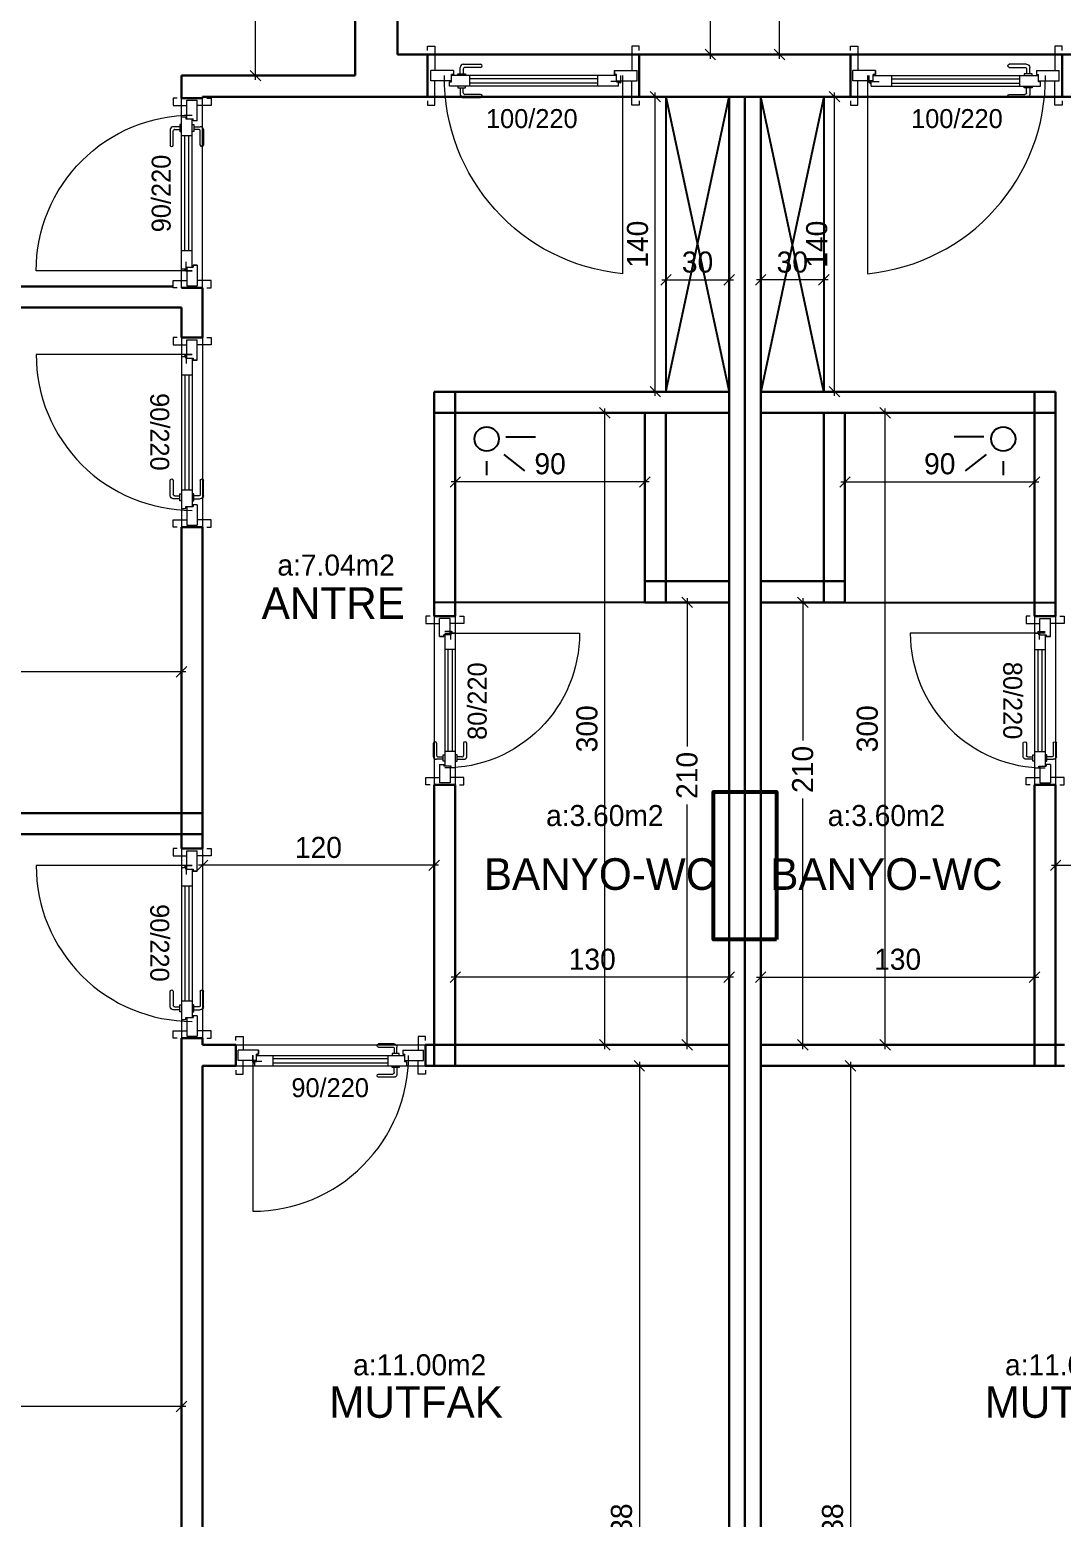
# Model space of a CAD drawing. Header units: centimetres. Extents: x 562865 to 1310255, y -148070 to 32737.
# Drawn here: x 592084 to 592574, y -17895 to -17188 of the extents above; entities that cross this region are included whole.
import ezdxf
from ezdxf.enums import TextEntityAlignment as Align

# ---------------------------------------------------------------- set-up
doc = ezdxf.new("R2010")
doc.units = ezdxf.units.CM
doc.header["$LTSCALE"] = 2.5
doc.layers.get('0').update_dxf_attribs({"color": 86})
for name, color, linetype in [('alan', 7, 'Continuous'), ('kapi-yazi', 7, 'Continuous'), ('mahal', 7, 'Continuous')]:
    doc.layers.add(name, color=color, linetype=linetype)
for name, color, linetype, lineweight in [('DUVAR', 4, 'Continuous', 30), ('duvar-kesim', 7, 'Continuous', 0), ('GÖRÜNÜŞLER', 96, 'Continuous', 25), ('iç ölçü', 106, 'Continuous', 18), ('kapi', 9, 'Continuous', 0), ('kolon', 1, 'Continuous', 53)]:
    doc.layers.add(name, color=color, linetype=linetype, lineweight=lineweight)
doc.styles.add('PINAR', font='comic.ttf')
doc.dimstyles.new('TEMİZ ÖLÇÜ', dxfattribs={"dimtxt": 10, "dimasz": 5, "dimexe": 1.8, "dimexo": 0.625, "dimgap": 3, "dimtad": 1, "dimdec": 0, "dimrnd": 0.5, "dimzin": 1, "dimdsep": 46, "dimtxsty": 'PINAR', "dimblk": 'OBLIQUE', "dimcen": 0.9, "dimdle": 2, "dimclrd": 256, "dimclre": 256, "dimclrt": 7, "dimadec": 0, "dimazin": 0, "dimtfac": 1, "dimtdec": 0, "dimtofl": 0, "dimtmove": 2, "dimatfit": 2, "dimfxl": 10, "dimfxlon": 1, "dimlwd": -1, "dimlwe": -1, "dimarcsym": 0})

# ---------------------------------------------------------------- blocks, each defined once
blk = doc.blocks.new('_Oblique')
at = {"color": 0, "linetype": 'ByBlock', "lineweight": -2}
blk.add_line((-0.5, -0.5), (0.5, 0.5), dxfattribs=at)
blk = doc.blocks.new('*D756')
at = {"layer": 'Defpoints', "color": 0}
for p in [(592459.45, -17219.97), (592466.15, -17219.97), (592459.45, -17359.97)]:
    blk.add_point(p, dxfattribs=at)
at = {"layer": 'iç ölçü'}
for p, q in [((592460.07, -17219.97), (592467.95, -17219.97)), ((592466.15, -17361.97), (592466.15, -17217.97)), ((592460.07, -17359.97), (592467.95, -17359.97))]:
    blk.add_line(p, q, dxfattribs=at)
at = {"layer": 'iç ölçü', "linetype": 'ByBlock', "xscale": 5, "yscale": 5, "zscale": 5}
for p, rotation in [((592466.15, -17219.97), 90), ((592466.15, -17359.97), 270)]:
    blk.add_blockref('_Oblique', p, dxfattribs=dict(at, rotation=rotation))
at = {"layer": 'iç ölçü', "color": 7, "insert": (592457.74, -17289.97), "char_height": 10, "attachment_point": 5, "rotation": 90, "style": 'PINAR'}
blk.add_mtext('140', dxfattribs=at)
blk = doc.blocks.new('*D757')
at = {"layer": 'Defpoints', "color": 0}
for p in [(592681.11, -17583.05), (592681.11, -17584.75), (592571.11, -17613.05)]:
    blk.add_point(p, dxfattribs=at)
at = {"layer": 'iç ölçü'}
for p, q in [((592571.11, -17594.75), (592571.11, -17582.95)), ((592681.11, -17583.67), (592681.11, -17586.55)), ((592569.11, -17584.75), (592683.11, -17584.75))]:
    blk.add_line(p, q, dxfattribs=at)
at = {"layer": 'iç ölçü', "linetype": 'ByBlock', "xscale": 5, "yscale": 5, "zscale": 5, "rotation": 180}
blk.add_blockref('_Oblique', (592571.11, -17584.75), dxfattribs=at)
at = {"layer": 'iç ölçü', "linetype": 'ByBlock', "xscale": 5, "yscale": 5, "zscale": 5}
blk.add_blockref('_Oblique', (592681.11, -17584.75), dxfattribs=at)
at = {"layer": 'iç ölçü', "color": 7, "insert": (592626.11, -17576.34), "char_height": 10, "attachment_point": 5, "style": 'PINAR'}
blk.add_mtext('120', dxfattribs=at)
blk = doc.blocks.new('fm-door1')
at = {"linetype": 'Continuous'}
for p, q in [((0, 25), (0, -25)), ((100, 25), (0, 25)), ((79.7, 31.8), (79.7, -0.3)), ((84, 27.6), (127.8, 27.6)), ((90, 50), (910, 50)), ((90, 50), (90, 30)), ((100, 30), (90, 30)), ((100, 30), (100, -5)), ((100, 30), (100, -5)), ((100, 0), (900, 0)), ((190, 50), (190, 0)), ((810, 50), (810, 0)), ((910, 30), (900, 30)), ((900, 30), (900, -5)), ((900, 25), (1000, 25)), ((910, 50), (910, 30)), ((1000, 25), (1000, -25)), ((110, -25), (0, -25)), ((100, -5), (110, -5)), ((110, -5), (100, -5)), ((110, -5), (110, -25)), ((110, -25), (110, -5)), ((890, -25), (890, -5)), ((890, -5), (900, -5)), ((890, -25), (1000, -25))]:
    blk.add_line(p, q, dxfattribs=at)
at = {"color": 8, "linetype": 'Continuous'}
for p, q in [((190, 35), (810, 35)), ((190, 15), (810, 15))]:
    blk.add_line(p, q, dxfattribs=at)
at = {"linetype": 'Continuous'}
for points in [[(857.6, 58.1), (857.6, 88.9, 0.414214), (842.4, 104.1), (758.6, 104.1, 1), (758.6, 88.9), (834.8, 88.9, -0.414214), (842.4, 81.3), (842.4, 58.1)], [(857.6, -8.1), (857.6, -38.9, -0.414214), (842.4, -54.1), (758.6, -54.1, -1), (758.6, -38.9), (834.8, -38.9, 0.414214), (842.4, -31.3), (842.4, -8.1)]]:
    blk.add_lwpolyline(points, format="xyb", dxfattribs=at)
for points in [[(869, 50), (869, 58.1), (831, 58.1), (831, 50)], [(869, 0), (869, -8.1), (831, -8.1), (831, 0)]]:
    blk.add_lwpolyline(points, dxfattribs=at)
blk.add_circle((84, 31.8), 4.26, dxfattribs=at)
blk = doc.blocks.new('*D741')
at = {"layer": 'Defpoints', "color": 0}
for p in [(592480.17, -17679.97), (592473.71, -18117.68), (592480.17, -18117.68)]:
    blk.add_point(p, dxfattribs=at)
at = {"layer": 'iç ölçü'}
for p, q in [((592479.55, -17679.97), (592471.91, -17679.97)), ((592473.71, -17677.97), (592473.71, -18119.68)), ((592479.55, -18117.68), (592471.91, -18117.68))]:
    blk.add_line(p, q, dxfattribs=at)
at = {"layer": 'iç ölçü', "linetype": 'ByBlock', "xscale": 5, "yscale": 5, "zscale": 5}
for p, rotation in [((592473.71, -17679.97), 90), ((592473.71, -18117.68), 270)]:
    blk.add_blockref('_Oblique', p, dxfattribs=dict(at, rotation=rotation))
at = {"layer": 'iç ölçü', "color": 7, "insert": (592465.25, -17898.82), "char_height": 10, "attachment_point": 5, "rotation": 90, "style": 'PINAR'}
blk.add_mtext('438', dxfattribs=at)
blk = doc.blocks.new('*D743')
at = {"layer": 'Defpoints', "color": 0}
for p in [(592490.16, -17369.97), (592544.96, -17369.97), (592544.96, -17669.97)]:
    blk.add_point(p, dxfattribs=at)
at = {"layer": 'iç ölçü'}
for p, q in [((592500.16, -17369.97), (592488.36, -17369.97)), ((592490.16, -17671.97), (592490.16, -17367.97)), ((592500.16, -17669.97), (592488.36, -17669.97))]:
    blk.add_line(p, q, dxfattribs=at)
at = {"layer": 'iç ölçü', "linetype": 'ByBlock', "xscale": 5, "yscale": 5, "zscale": 5}
for p, rotation in [((592490.16, -17369.97), 90), ((592490.16, -17669.97), 270)]:
    blk.add_blockref('_Oblique', p, dxfattribs=dict(at, rotation=rotation))
at = {"layer": 'iç ölçü', "color": 7, "insert": (592481.74, -17519.97), "char_height": 10, "attachment_point": 5, "rotation": 90, "style": 'PINAR'}
blk.add_mtext('300', dxfattribs=at)
blk = doc.blocks.new('*D744')
at = {"layer": 'Defpoints', "color": 0}
for p in [(592431.11, -17638.82), (592561.11, -17637.85), (592561.11, -17638.82)]:
    blk.add_point(p, dxfattribs=at)
at = {"layer": 'iç ölçü'}
for p, q in [((592429.11, -17637.85), (592563.11, -17637.85)), ((592431.11, -17638.2), (592431.11, -17636.05)), ((592561.11, -17638.2), (592561.11, -17636.05))]:
    blk.add_line(p, q, dxfattribs=at)
at = {"layer": 'iç ölçü', "linetype": 'ByBlock', "xscale": 5, "yscale": 5, "zscale": 5, "rotation": 180}
blk.add_blockref('_Oblique', (592431.11, -17637.85), dxfattribs=at)
at = {"layer": 'iç ölçü', "linetype": 'ByBlock', "xscale": 5, "yscale": 5, "zscale": 5}
blk.add_blockref('_Oblique', (592561.11, -17637.85), dxfattribs=at)
at = {"layer": 'iç ölçü', "color": 7, "insert": (592496.11, -17629.43), "char_height": 10, "attachment_point": 5, "style": 'PINAR'}
blk.add_mtext('130', dxfattribs=at)
blk = doc.blocks.new('*D745')
at = {"layer": 'Defpoints', "color": 0}
for p in [(592471.11, -17401.17), (592561.11, -17402.83), (592561.11, -17411.17)]:
    blk.add_point(p, dxfattribs=at)
at = {"layer": 'iç ölçü'}
for p, q in [((592469.11, -17402.83), (592563.11, -17402.83)), ((592471.11, -17401.8), (592471.11, -17404.63)), ((592561.11, -17410.55), (592561.11, -17401.03))]:
    blk.add_line(p, q, dxfattribs=at)
at = {"layer": 'iç ölçü', "linetype": 'ByBlock', "xscale": 5, "yscale": 5, "zscale": 5, "rotation": 180}
blk.add_blockref('_Oblique', (592471.11, -17402.83), dxfattribs=at)
at = {"layer": 'iç ölçü', "linetype": 'ByBlock', "xscale": 5, "yscale": 5, "zscale": 5}
blk.add_blockref('_Oblique', (592561.11, -17402.83), dxfattribs=at)
at = {"layer": 'iç ölçü', "color": 7, "insert": (592516.11, -17394.25), "char_height": 10, "attachment_point": 5, "style": 'PINAR'}
blk.add_mtext('90', dxfattribs=at)
blk = doc.blocks.new('*D746')
at = {"layer": 'Defpoints', "color": 0}
for p in [(592463.61, -17459.97), (592451.06, -17669.97), (592463.61, -17669.97)]:
    blk.add_point(p, dxfattribs=at)
at = {"layer": 'iç ölçü'}
for p, q in [((592461.06, -17459.97), (592449.26, -17459.97)), ((592451.06, -17457.97), (592451.06, -17525.48)), ((592451.06, -17671.97), (592451.06, -17553.04)), ((592461.06, -17669.97), (592449.26, -17669.97))]:
    blk.add_line(p, q, dxfattribs=at)
at = {"layer": 'iç ölçü', "linetype": 'ByBlock', "xscale": 5, "yscale": 5, "zscale": 5}
for p, rotation in [((592451.06, -17459.97), 90), ((592451.06, -17669.97), 270)]:
    blk.add_blockref('_Oblique', p, dxfattribs=dict(at, rotation=rotation))
at = {"layer": 'iç ölçü', "color": 7, "insert": (592451.06, -17539.26), "char_height": 10, "attachment_point": 5, "rotation": 90, "style": 'PINAR'}
blk.add_mtext('210', dxfattribs=at)
blk = doc.blocks.new('*D747')
at = {"layer": 'Defpoints', "color": 0}
for p in [(592431.11, -17266.03), (592461.11, -17260.21), (592431.11, -17306.91)]:
    blk.add_point(p, dxfattribs=at)
at = {"layer": 'iç ölçü'}
for p, q in [((592431.11, -17296.91), (592431.11, -17308.71)), ((592461.11, -17296.91), (592461.11, -17308.71)), ((592463.11, -17306.91), (592429.11, -17306.91))]:
    blk.add_line(p, q, dxfattribs=at)
at = {"layer": 'iç ölçü', "linetype": 'ByBlock', "xscale": 5, "yscale": 5, "zscale": 5, "rotation": 180}
blk.add_blockref('_Oblique', (592431.11, -17306.91), dxfattribs=at)
at = {"layer": 'iç ölçü', "linetype": 'ByBlock', "xscale": 5, "yscale": 5, "zscale": 5}
blk.add_blockref('_Oblique', (592461.11, -17306.91), dxfattribs=at)
at = {"layer": 'iç ölçü', "color": 7, "insert": (592446.11, -17298.5), "char_height": 10, "attachment_point": 5, "style": 'PINAR'}
blk.add_mtext('30', dxfattribs=at)
blk = doc.blocks.new('*D708')
at = {"layer": 'Defpoints', "color": 0}
for p in [(592440.02, -17079.97), (592447.78, -17079.97), (592447.78, -17199.97)]:
    blk.add_point(p, dxfattribs=at)
at = {"layer": 'iç ölçü'}
for p, q in [((592447.16, -17079.97), (592438.22, -17079.97)), ((592440.02, -17201.97), (592440.02, -17077.97)), ((592447.16, -17199.97), (592438.22, -17199.97))]:
    blk.add_line(p, q, dxfattribs=at)
at = {"layer": 'iç ölçü', "linetype": 'ByBlock', "xscale": 5, "yscale": 5, "zscale": 5}
for p, rotation in [((592440.02, -17079.97), 90), ((592440.02, -17199.97), 270)]:
    blk.add_blockref('_Oblique', p, dxfattribs=dict(at, rotation=rotation))
at = {"layer": 'iç ölçü', "color": 7, "insert": (592431.61, -17139.97), "char_height": 10, "attachment_point": 5, "rotation": 90, "style": 'PINAR'}
blk.add_mtext('120', dxfattribs=at)
blk = doc.blocks.new('*D712')
at = {"layer": 'Defpoints', "color": 0}
for p in [(592381.06, -17219.97), (592387.77, -17219.97), (592387.77, -17359.97)]:
    blk.add_point(p, dxfattribs=at)
at = {"layer": 'iç ölçü'}
for p, q in [((592387.14, -17219.97), (592379.26, -17219.97)), ((592381.06, -17361.97), (592381.06, -17217.97)), ((592387.14, -17359.97), (592379.26, -17359.97))]:
    blk.add_line(p, q, dxfattribs=at)
at = {"layer": 'iç ölçü', "linetype": 'ByBlock', "xscale": 5, "yscale": 5, "zscale": 5}
for p, rotation in [((592381.06, -17219.97), 90), ((592381.06, -17359.97), 270)]:
    blk.add_blockref('_Oblique', p, dxfattribs=dict(at, rotation=rotation))
at = {"layer": 'iç ölçü', "color": 7, "insert": (592372.65, -17289.97), "char_height": 10, "attachment_point": 5, "rotation": 90, "style": 'PINAR'}
blk.add_mtext('140', dxfattribs=at)
blk = doc.blocks.new('*D713')
at = {"layer": 'Defpoints', "color": 0}
for p in [(592166.11, -17583.05), (592166.11, -17584.75), (592276.11, -17613.05)]:
    blk.add_point(p, dxfattribs=at)
at = {"layer": 'iç ölçü'}
for p, q in [((592166.11, -17583.67), (592166.11, -17586.55)), ((592276.11, -17594.75), (592276.11, -17582.95)), ((592278.11, -17584.75), (592164.11, -17584.75))]:
    blk.add_line(p, q, dxfattribs=at)
at = {"layer": 'iç ölçü', "linetype": 'ByBlock', "xscale": 5, "yscale": 5, "zscale": 5, "rotation": 180}
blk.add_blockref('_Oblique', (592166.11, -17584.75), dxfattribs=at)
at = {"layer": 'iç ölçü', "linetype": 'ByBlock', "xscale": 5, "yscale": 5, "zscale": 5}
blk.add_blockref('_Oblique', (592276.11, -17584.75), dxfattribs=at)
at = {"layer": 'iç ölçü', "color": 7, "insert": (592221.11, -17576.34), "char_height": 10, "attachment_point": 5, "style": 'PINAR'}
blk.add_mtext('120', dxfattribs=at)
blk = doc.blocks.new('*D715')
at = {"layer": 'Defpoints', "color": 0}
for p in [(591706.28, -17492.96), (591706.28, -17515.71), (592156.11, -17515.71)]:
    blk.add_point(p, dxfattribs=at)
at = {"layer": 'iç ölçü'}
for p, q in [((591706.28, -17502.96), (591706.28, -17491.16)), ((592156.11, -17502.96), (592156.11, -17491.16)), ((592158.11, -17492.96), (591704.28, -17492.96))]:
    blk.add_line(p, q, dxfattribs=at)
at = {"layer": 'iç ölçü', "linetype": 'ByBlock', "xscale": 5, "yscale": 5, "zscale": 5, "rotation": 180}
blk.add_blockref('_Oblique', (591706.28, -17492.96), dxfattribs=at)
at = {"layer": 'iç ölçü', "linetype": 'ByBlock', "xscale": 5, "yscale": 5, "zscale": 5}
blk.add_blockref('_Oblique', (592156.11, -17492.96), dxfattribs=at)
at = {"layer": 'iç ölçü', "color": 7, "insert": (591931.2, -17484.47), "char_height": 10, "attachment_point": 5, "style": 'PINAR'}
blk.add_mtext('450', dxfattribs=at)
blk = doc.blocks.new('*D717')
at = {"layer": 'Defpoints', "color": 0}
for p in [(591706.28, -17841.63), (591706.28, -17869.58), (592156.11, -17869.58)]:
    blk.add_point(p, dxfattribs=at)
at = {"layer": 'iç ölçü'}
for p, q in [((592158.11, -17841.63), (591704.28, -17841.63)), ((591706.28, -17851.63), (591706.28, -17839.83)), ((592156.11, -17851.63), (592156.11, -17839.83))]:
    blk.add_line(p, q, dxfattribs=at)
at = {"layer": 'iç ölçü', "linetype": 'ByBlock', "xscale": 5, "yscale": 5, "zscale": 5, "rotation": 180}
blk.add_blockref('_Oblique', (591706.28, -17841.63), dxfattribs=at)
at = {"layer": 'iç ölçü', "linetype": 'ByBlock', "xscale": 5, "yscale": 5, "zscale": 5}
blk.add_blockref('_Oblique', (592156.11, -17841.63), dxfattribs=at)
at = {"layer": 'iç ölçü', "color": 7, "insert": (591931.2, -17833.14), "char_height": 10, "attachment_point": 5, "style": 'PINAR'}
blk.add_mtext('450', dxfattribs=at)
blk = doc.blocks.new('*D720')
at = {"layer": 'Defpoints', "color": 0}
for p in [(592367.04, -17679.97), (592367.04, -18117.68), (592373.5, -18117.68)]:
    blk.add_point(p, dxfattribs=at)
at = {"layer": 'iç ölçü'}
for p, q in [((592367.67, -17679.97), (592375.3, -17679.97)), ((592373.5, -17677.97), (592373.5, -18119.68)), ((592367.67, -18117.68), (592375.3, -18117.68))]:
    blk.add_line(p, q, dxfattribs=at)
at = {"layer": 'iç ölçü', "linetype": 'ByBlock', "xscale": 5, "yscale": 5, "zscale": 5}
for p, rotation in [((592373.5, -17679.97), 90), ((592373.5, -18117.68), 270)]:
    blk.add_blockref('_Oblique', p, dxfattribs=dict(at, rotation=rotation))
at = {"layer": 'iç ölçü', "color": 7, "insert": (592365.04, -17898.82), "char_height": 10, "attachment_point": 5, "rotation": 90, "style": 'PINAR'}
blk.add_mtext('438', dxfattribs=at)
blk = doc.blocks.new('*D722')
at = {"layer": 'Defpoints', "color": 0}
for p in [(592302.25, -17369.97), (592357.05, -17369.97), (592302.25, -17669.97)]:
    blk.add_point(p, dxfattribs=at)
at = {"layer": 'iç ölçü'}
for p, q in [((592347.05, -17369.97), (592358.85, -17369.97)), ((592357.05, -17671.97), (592357.05, -17367.97)), ((592347.05, -17669.97), (592358.85, -17669.97))]:
    blk.add_line(p, q, dxfattribs=at)
at = {"layer": 'iç ölçü', "linetype": 'ByBlock', "xscale": 5, "yscale": 5, "zscale": 5}
for p, rotation in [((592357.05, -17369.97), 90), ((592357.05, -17669.97), 270)]:
    blk.add_blockref('_Oblique', p, dxfattribs=dict(at, rotation=rotation))
at = {"layer": 'iç ölçü', "color": 7, "insert": (592348.64, -17519.97), "char_height": 10, "attachment_point": 5, "rotation": 90, "style": 'PINAR'}
blk.add_mtext('300', dxfattribs=at)
blk = doc.blocks.new('*D723')
at = {"layer": 'Defpoints', "color": 0}
for p in [(592286.11, -17637.85), (592286.11, -17638.82), (592416.11, -17638.82)]:
    blk.add_point(p, dxfattribs=at)
at = {"layer": 'iç ölçü'}
for p, q in [((592418.11, -17637.85), (592284.11, -17637.85)), ((592286.11, -17638.2), (592286.11, -17636.05)), ((592416.11, -17638.2), (592416.11, -17636.05))]:
    blk.add_line(p, q, dxfattribs=at)
at = {"layer": 'iç ölçü', "linetype": 'ByBlock', "xscale": 5, "yscale": 5, "zscale": 5, "rotation": 180}
blk.add_blockref('_Oblique', (592286.11, -17637.85), dxfattribs=at)
at = {"layer": 'iç ölçü', "linetype": 'ByBlock', "xscale": 5, "yscale": 5, "zscale": 5}
blk.add_blockref('_Oblique', (592416.11, -17637.85), dxfattribs=at)
at = {"layer": 'iç ölçü', "color": 7, "insert": (592351.11, -17629.43), "char_height": 10, "attachment_point": 5, "style": 'PINAR'}
blk.add_mtext('130', dxfattribs=at)
blk = doc.blocks.new('*D724')
at = {"layer": 'Defpoints', "color": 0}
for p in [(592286.11, -17402.83), (592376.11, -17401.17), (592286.11, -17411.17)]:
    blk.add_point(p, dxfattribs=at)
at = {"layer": 'iç ölçü'}
for p, q in [((592378.11, -17402.83), (592284.11, -17402.83)), ((592286.11, -17410.55), (592286.11, -17401.03)), ((592376.11, -17401.8), (592376.11, -17404.63))]:
    blk.add_line(p, q, dxfattribs=at)
at = {"layer": 'iç ölçü', "linetype": 'ByBlock', "xscale": 5, "yscale": 5, "zscale": 5, "rotation": 180}
blk.add_blockref('_Oblique', (592286.11, -17402.83), dxfattribs=at)
at = {"layer": 'iç ölçü', "linetype": 'ByBlock', "xscale": 5, "yscale": 5, "zscale": 5}
blk.add_blockref('_Oblique', (592376.11, -17402.83), dxfattribs=at)
at = {"layer": 'iç ölçü', "color": 7, "insert": (592331.11, -17394.25), "char_height": 10, "attachment_point": 5, "style": 'PINAR'}
blk.add_mtext('90', dxfattribs=at)
blk = doc.blocks.new('*D725')
at = {"layer": 'Defpoints', "color": 0}
for p in [(592383.61, -17459.97), (592383.61, -17669.97), (592396.15, -17669.97)]:
    blk.add_point(p, dxfattribs=at)
at = {"layer": 'iç ölçü'}
for p, q in [((592386.15, -17459.97), (592397.95, -17459.97)), ((592396.15, -17457.97), (592396.15, -17528.32)), ((592396.15, -17671.97), (592396.15, -17555.88)), ((592386.15, -17669.97), (592397.95, -17669.97))]:
    blk.add_line(p, q, dxfattribs=at)
at = {"layer": 'iç ölçü', "linetype": 'ByBlock', "xscale": 5, "yscale": 5, "zscale": 5}
for p, rotation in [((592396.15, -17459.97), 90), ((592396.15, -17669.97), 270)]:
    blk.add_blockref('_Oblique', p, dxfattribs=dict(at, rotation=rotation))
at = {"layer": 'iç ölçü', "color": 7, "insert": (592396.15, -17542.1), "char_height": 10, "attachment_point": 5, "rotation": 90, "style": 'PINAR'}
blk.add_mtext('210', dxfattribs=at)
blk = doc.blocks.new('*D726')
at = {"layer": 'Defpoints', "color": 0}
for p in [(592386.11, -17260.21), (592416.11, -17266.03), (592416.11, -17306.91)]:
    blk.add_point(p, dxfattribs=at)
at = {"layer": 'iç ölçü'}
for p, q in [((592386.11, -17296.91), (592386.11, -17308.71)), ((592416.11, -17296.91), (592416.11, -17308.71)), ((592384.11, -17306.91), (592418.11, -17306.91))]:
    blk.add_line(p, q, dxfattribs=at)
at = {"layer": 'iç ölçü', "linetype": 'ByBlock', "xscale": 5, "yscale": 5, "zscale": 5, "rotation": 180}
blk.add_blockref('_Oblique', (592386.11, -17306.91), dxfattribs=at)
at = {"layer": 'iç ölçü', "linetype": 'ByBlock', "xscale": 5, "yscale": 5, "zscale": 5}
blk.add_blockref('_Oblique', (592416.11, -17306.91), dxfattribs=at)
at = {"layer": 'iç ölçü', "color": 7, "insert": (592401.11, -17298.5), "char_height": 10, "attachment_point": 5, "style": 'PINAR'}
blk.add_mtext('30', dxfattribs=at)
blk = doc.blocks.new('*D727')
at = {"layer": 'Defpoints', "color": 0}
for p in [(592136.11, -16959.97), (592191.2, -16959.97), (592156.11, -17209.97)]:
    blk.add_point(p, dxfattribs=at)
at = {"layer": 'iç ölçü'}
for p, q in [((592181.2, -16959.97), (592193, -16959.97)), ((592191.2, -17211.97), (592191.2, -16957.97)), ((592181.2, -17209.97), (592193, -17209.97))]:
    blk.add_line(p, q, dxfattribs=at)
at = {"layer": 'iç ölçü', "linetype": 'ByBlock', "xscale": 5, "yscale": 5, "zscale": 5}
for p, rotation in [((592191.2, -16959.97), 90), ((592191.2, -17209.97), 270)]:
    blk.add_blockref('_Oblique', p, dxfattribs=dict(at, rotation=rotation))
at = {"layer": 'iç ölçü', "color": 7, "insert": (592182.73, -17084.97), "char_height": 10, "attachment_point": 5, "rotation": 90, "style": 'PINAR'}
blk.add_mtext('250', dxfattribs=at)
blk = doc.blocks.new('*D734')
at = {"layer": 'Defpoints', "color": 0}
for p in [(592399.43, -17079.97), (592407.19, -17079.97), (592399.43, -17199.97)]:
    blk.add_point(p, dxfattribs=at)
at = {"layer": 'iç ölçü'}
for p, q in [((592400.06, -17079.97), (592408.99, -17079.97)), ((592407.19, -17201.97), (592407.19, -17077.97)), ((592400.06, -17199.97), (592408.99, -17199.97))]:
    blk.add_line(p, q, dxfattribs=at)
at = {"layer": 'iç ölçü', "linetype": 'ByBlock', "xscale": 5, "yscale": 5, "zscale": 5}
for p, rotation in [((592407.19, -17079.97), 90), ((592407.19, -17199.97), 270)]:
    blk.add_blockref('_Oblique', p, dxfattribs=dict(at, rotation=rotation))
at = {"layer": 'iç ölçü', "color": 7, "insert": (592398.79, -17139.97), "char_height": 10, "attachment_point": 5, "rotation": 90, "style": 'PINAR'}
blk.add_mtext('120', dxfattribs=at)

msp = doc.modelspace()

# ---------------------------------------------------------------- linework, layer by layer
at = {"layer": 'DUVAR'}
for p, q in [((592238.61, -17079.97), (592238.61, -17209.97)), ((592258.61, -17079.97), (592258.61, -17199.97)), ((592258.61, -17199.97), (592473.76, -17199.97)), ((592271.11, -17199.97), (592473.76, -17199.97)), ((592272.95, -17199.97), (592271.11, -17199.97)), ((592272.95, -17199.97), (592272.95, -17219.97)), ((592593.61, -17199.97), (592373.45, -17199.97)), ((592373.45, -17199.97), (592373.45, -17219.97)), ((592473.76, -17199.97), (592473.76, -17219.97)), ((592574.26, -17199.97), (592574.26, -17219.97)), ((592156.11, -17209.97), (592156.11, -17220.66)), ((592156.11, -17209.97), (592238.61, -17209.97)), ((592166.11, -17220.66), (592156.11, -17220.66)), ((592166.11, -17220.66), (592166.11, -17219.97)), ((592166.11, -17219.97), (592473.76, -17219.97)), ((592272.95, -17219.97), (592251.11, -17219.97)), ((592261.11, -17219.97), (592473.76, -17219.97)), ((592681.11, -17219.97), (592373.45, -17219.97)), ((592416.11, -17219.97), (592416.11, -18117.68)), ((592416.11, -17219.97), (592416.11, -18117.68)), ((592416.11, -17219.97), (592416.11, -18117.68)), ((592416.11, -17219.97), (592416.11, -18117.68)), ((592423.61, -17219.97), (592423.61, -18117.68)), ((592423.61, -17219.97), (592423.61, -18117.68)), ((592423.61, -17219.97), (592423.61, -18117.68)), ((592423.61, -17219.97), (592423.61, -18117.68)), ((592431.11, -17219.97), (592431.11, -18117.68)), ((592431.11, -17219.97), (592431.11, -18117.68)), ((592431.11, -17219.97), (592431.11, -18117.68)), ((592431.11, -17219.97), (592431.11, -18117.68)), ((592152.26, -17309.97), (591706.28, -17309.97)), ((592166.11, -17310.66), (592156.11, -17310.66)), ((592166.11, -17310.66), (592166.11, -17334.29)), ((592156.11, -17319.97), (591706.28, -17319.97)), ((592156.11, -17319.97), (592156.11, -17334.29)), ((592166.11, -17334.29), (592156.11, -17334.29)), ((592416.11, -17359.97), (592276.11, -17359.97)), ((592276.11, -17359.97), (592276.11, -17466.56)), ((592286.11, -17359.97), (592286.11, -17466.56)), ((592431.11, -17359.97), (592571.11, -17359.97)), ((592561.11, -17359.97), (592561.11, -17466.56)), ((592571.11, -17359.97), (592571.11, -17466.56)), ((592416.11, -17369.97), (592276.11, -17369.97)), ((592376.11, -17369.97), (592376.11, -17459.97)), ((592386.11, -17369.97), (592386.11, -17459.97)), ((592431.11, -17369.97), (592571.11, -17369.97)), ((592461.11, -17369.97), (592461.11, -17459.97)), ((592471.11, -17369.97), (592471.11, -17459.97)), ((592156.11, -17424.29), (592156.11, -17576.84)), ((592166.11, -17424.29), (592156.11, -17424.29)), ((592166.11, -17424.29), (592166.11, -17576.84)), ((592416.11, -17449.97), (592376.11, -17449.97)), ((592431.11, -17449.97), (592471.11, -17449.97)), ((592416.11, -17459.97), (592376.11, -17459.97)), ((592431.11, -17459.97), (592471.11, -17459.97)), ((592276.11, -17466.56), (592286.11, -17466.56)), ((592571.11, -17466.56), (592561.11, -17466.56)), ((592276.11, -17546.56), (592276.11, -17679.97)), ((592276.11, -17546.56), (592286.11, -17546.56)), ((592286.11, -17546.56), (592286.11, -17679.97)), ((592561.11, -17546.56), (592561.11, -17679.97)), ((592571.11, -17546.56), (592561.11, -17546.56)), ((592571.11, -17546.56), (592571.11, -17679.97)), ((592166.11, -17559.97), (591706.28, -17559.97)), ((592166.11, -17569.97), (591706.28, -17569.97)), ((592166.11, -17576.84), (592156.11, -17576.84)), ((592156.11, -17666.84), (592156.11, -17679.97)), ((592166.11, -17666.84), (592156.11, -17666.84)), ((592166.11, -17666.84), (592166.11, -17669.97)), ((592181.93, -17669.97), (592166.11, -17669.97)), ((592181.93, -17669.97), (592181.93, -17679.97)), ((592416.11, -17669.97), (592271.93, -17669.97)), ((592271.93, -17669.97), (592271.93, -17679.97)), ((592431.11, -17669.97), (592575.28, -17669.97)), ((592156.11, -17679.97), (592156.11, -18117.68)), ((592181.93, -17679.97), (592166.11, -17679.97)), ((592166.11, -17679.97), (592166.11, -18117.68)), ((592416.11, -17679.97), (592271.93, -17679.97)), ((592431.11, -17679.97), (592575.28, -17679.97))]:
    msp.add_line(p, q, dxfattribs=at)
at = {"layer": 'duvar-kesim'}
for p, q in [((592373.45, -17199.97), (592272.95, -17199.97)), ((592473.76, -17199.97), (592574.26, -17199.97)), ((592156.11, -17310.66), (592156.11, -17220.66)), ((592166.11, -17310.66), (592166.11, -17220.66)), ((592373.45, -17219.97), (592272.95, -17219.97)), ((592473.76, -17219.97), (592574.26, -17219.97)), ((592156.11, -17334.29), (592156.11, -17424.29)), ((592166.11, -17334.29), (592166.11, -17424.29)), ((592276.11, -17466.56), (592276.11, -17546.56)), ((592286.11, -17466.56), (592286.11, -17546.56)), ((592561.11, -17466.56), (592561.11, -17546.56)), ((592571.11, -17466.56), (592571.11, -17546.56)), ((592156.11, -17576.84), (592156.11, -17666.84)), ((592166.11, -17576.84), (592166.11, -17666.84)), ((592181.93, -17669.97), (592271.93, -17669.97)), ((592181.93, -17679.97), (592271.93, -17679.97))]:
    msp.add_line(p, q, dxfattribs=at)
at = {"layer": 'GÖRÜNÜŞLER'}
for p, q in [((592386.11, -17219.97), (592386.11, -17359.97)), ((592386.11, -17359.97), (592416.11, -17219.97)), ((592386.11, -17219.97), (592416.11, -17359.97)), ((592461.11, -17359.97), (592431.11, -17219.97)), ((592461.11, -17219.97), (592431.11, -17359.97)), ((592461.11, -17219.97), (592461.11, -17359.97)), ((592310.16, -17381.33), (592324.24, -17381.33)), ((592537.05, -17381.33), (592522.97, -17381.33)), ((592300.96, -17392.88), (592300.96, -17399.55)), ((592309.08, -17389.81), (592319.01, -17397.56)), ((592538.13, -17389.81), (592528.2, -17397.56)), ((592546.25, -17392.88), (592546.25, -17399.55)), ((592376.11, -17459.97), (592276.11, -17459.97)), ((592376.11, -17459.97), (592376.11, -17459.97)), ((592471.11, -17459.97), (592571.11, -17459.97)), ((592471.11, -17459.97), (592471.11, -17459.97))]:
    msp.add_line(p, q, dxfattribs=at)
for centre in [(592300.96, -17382.41), (592546.25, -17382.41)]:
    msp.add_circle(centre, 5.77, dxfattribs=at)
at = {"layer": 'kapi'}
for points in [[(592272.95, -17197.97), (592272.95, -17195.97), (592276.45, -17195.97), (592276.45, -17207.47)], [(592373.45, -17197.97), (592373.45, -17195.97), (592369.95, -17195.97), (592369.95, -17207.47)], [(592473.76, -17197.97), (592473.76, -17195.97), (592477.26, -17195.97), (592477.26, -17207.47)], [(592574.26, -17197.97), (592574.26, -17195.97), (592570.76, -17195.97), (592570.76, -17207.47)], [(592272.95, -17221.97), (592272.95, -17223.97), (592276.45, -17223.97), (592276.45, -17212.47)], [(592373.45, -17221.97), (592373.45, -17223.97), (592369.95, -17223.97), (592369.95, -17212.47)], [(592473.76, -17221.97), (592473.76, -17223.97), (592477.26, -17223.97), (592477.26, -17212.47)], [(592574.26, -17221.97), (592574.26, -17223.97), (592570.76, -17223.97), (592570.76, -17212.47)], [(592154.11, -17220.66), (592152.11, -17220.66), (592152.11, -17224.16), (592158.61, -17224.16)], [(592168.11, -17220.66), (592170.11, -17220.66), (592170.11, -17224.16), (592163.61, -17224.16)], [(592154.11, -17310.66), (592152.11, -17310.66), (592152.11, -17307.16), (592158.61, -17307.16)], [(592168.11, -17310.66), (592170.11, -17310.66), (592170.11, -17307.16), (592163.61, -17307.16)], [(592154.11, -17334.29), (592152.11, -17334.29), (592152.11, -17337.79), (592158.61, -17337.79)], [(592168.11, -17334.29), (592170.11, -17334.29), (592170.11, -17337.79), (592163.61, -17337.79)], [(592154.11, -17424.29), (592152.11, -17424.29), (592152.11, -17420.79), (592158.61, -17420.79)], [(592168.11, -17424.29), (592170.11, -17424.29), (592170.11, -17420.79), (592163.61, -17420.79)], [(592274.11, -17466.56), (592272.11, -17466.56), (592272.11, -17470.06), (592278.61, -17470.06)], [(592288.11, -17466.56), (592290.11, -17466.56), (592290.11, -17470.06), (592283.61, -17470.06)], [(592559.11, -17466.56), (592557.11, -17466.56), (592557.11, -17470.06), (592563.61, -17470.06)], [(592573.11, -17466.56), (592575.11, -17466.56), (592575.11, -17470.06), (592568.61, -17470.06)], [(592274.11, -17546.56), (592272.11, -17546.56), (592272.11, -17543.06), (592278.61, -17543.06)], [(592288.11, -17546.56), (592290.11, -17546.56), (592290.11, -17543.06), (592283.61, -17543.06)], [(592559.11, -17546.56), (592557.11, -17546.56), (592557.11, -17543.06), (592563.61, -17543.06)], [(592573.11, -17546.56), (592575.11, -17546.56), (592575.11, -17543.06), (592568.61, -17543.06)], [(592154.11, -17576.84), (592152.11, -17576.84), (592152.11, -17580.34), (592158.61, -17580.34)], [(592168.11, -17576.84), (592170.11, -17576.84), (592170.11, -17580.34), (592163.61, -17580.34)], [(592154.11, -17666.84), (592152.11, -17666.84), (592152.11, -17663.34), (592158.61, -17663.34)], [(592168.11, -17666.84), (592170.11, -17666.84), (592170.11, -17663.34), (592163.61, -17663.34)], [(592181.93, -17667.97), (592181.93, -17665.97), (592185.43, -17665.97), (592185.43, -17672.47)], [(592271.93, -17667.97), (592271.93, -17665.97), (592268.43, -17665.97), (592268.43, -17672.47)], [(592181.93, -17681.97), (592181.93, -17683.97), (592185.43, -17683.97), (592185.43, -17677.47)], [(592271.93, -17681.97), (592271.93, -17683.97), (592268.43, -17683.97), (592268.43, -17677.47)]]:
    msp.add_lwpolyline(points, dxfattribs=at)
for points in [[(592365.45, -17209.97), (592365.45, -17303.97, -0.389297), (592280.95, -17209.97, -0.414214)], [(592481.76, -17209.97), (592481.76, -17303.97, 0.389297), (592566.26, -17209.97, 0.414214)], [(592161.11, -17302.66), (592087.11, -17302.66, -0.414214), (592161.11, -17228.66, -0.414214)], [(592161.11, -17342.29), (592087.11, -17342.29, 0.414214), (592161.11, -17416.29, 0.414214)], [(592281.11, -17474.56), (592345.11, -17474.56, -0.414214), (592281.11, -17538.56, -0.414214)], [(592566.11, -17474.56), (592502.11, -17474.56, 0.414214), (592566.11, -17538.56, 0.414214)], [(592161.11, -17584.84), (592087.11, -17584.84, 0.414214), (592161.11, -17658.84, 0.414214)], [(592189.93, -17674.97), (592189.93, -17748.97, 0.414214), (592263.93, -17674.97, 0.414214)]]:
    msp.add_lwpolyline(points, format="xyb", dxfattribs=at)
at = {"layer": 'kolon'}
msp.add_lwpolyline([(592438.61, -17619.97), (592408.61, -17619.97), (592408.61, -17549.97), (592438.61, -17549.97)], close=True, dxfattribs=at)

# ---------------------------------------------------------------- block references
at = {"layer": 'kapi'}
for p, xscale, yscale, zscale, rotation in [((592372.45, -17209.97), 0.09799999999813735, 0.09999999999854481, 0.098, 180), ((592474.76, -17209.97), -0.098, 0.09999999999854481, 0.098, 180), ((592161.11, -17309.66), 0.08800000000337604, 0.09999999999854481, 0.08800000000000001, 90), ((592161.11, -17335.29), 0.08800000000337604, -0.09999999999854481, 0.08800000000000001, 270), ((592281.11, -17467.56), 0.07800000000133878, 0.09999999999854481, 0.07800000000000001, 270), ((592566.11, -17467.56), -0.07800000000133878, 0.09999999999854481, 0.07800000000000001, 90), ((592161.11, -17577.84), 0.08800000000337604, -0.09999999999854481, 0.08800000000000001, 270)]:
    msp.add_blockref('fm-door1', p, dxfattribs=dict(at, xscale=xscale, yscale=yscale, zscale=zscale, rotation=rotation))
at = {"layer": 'kapi', "xscale": 0.08799999998882413, "yscale": -0.09999999999854481, "zscale": 0.08800000000000001}
msp.add_blockref('fm-door1', (592182.93, -17674.97), dxfattribs=at)

# ---------------------------------------------------------------- texts
at = {"layer": 'alan', "style": 'PINAR'}
for s, p in [('a:7.04m2', (592229.5, -17447.25)), ('a:3.60m2', (592357.08, -17566.14)), ('a:3.60m2', (592490.79, -17566.14)), ('a:11.00m2', (592269.19, -17826.85)), ('a:11.00m2', (592578.68, -17826.85))]:
    msp.add_text(s, height=10, dxfattribs=at).set_placement(p, align=Align.CENTER)
at = {"layer": 'kapi-yazi', "style": 'PINAR'}
for p in [(592322.42, -17230.34), (592524.26, -17230.34)]:
    msp.add_text('100/220', height=9, dxfattribs=at).set_placement(p, align=Align.MIDDLE_CENTER)
for s, rotation, p in [('90/220', 90, (592146.45, -17265.91)), ('90/220', 270, (592145.77, -17379.05)), ('80/220', 90, (592296.48, -17506.85)), ('80/220', 270, (592550.74, -17506.56)), ('90/220', 270, (592145.77, -17621.6)), ('90/220', 0, (592226.68, -17690.31))]:
    msp.add_text(s, height=9, rotation=rotation, dxfattribs=at).set_placement(p, align=Align.MIDDLE_CENTER)
at = {"layer": 'mahal', "style": 'PINAR'}
for s, p in [('ANTRE', (592228.18, -17467.82)), ('BANYO-WC', (592354.8, -17596.42)), ('BANYO-WC', (592490.79, -17596.42)), ('MUTFAK', (592267.48, -17846.99)), ('MUTFAK', (592578.68, -17846.99))]:
    msp.add_text(s, height=15, dxfattribs=at).set_placement(p, align=Align.CENTER)

# ---------------------------------------------------------------- dimensions: what is measured, and where the dimension line sits
at = {"layer": 'iç ölçü'}
for base, p1, p2, angle, picture, middle in [((592191.2, -16959.97), (592156.11, -17209.97), (592136.11, -16959.97), 270, '*D727', (592182.73, -17084.97)), ((592407.19, -17079.97), (592399.43, -17199.97), (592399.43, -17079.97), 270, '*D734', (592398.79, -17139.97)), ((592440.02, -17079.97), (592447.78, -17199.97), (592447.78, -17079.97), 270, '*D708', (592431.61, -17139.97)), ((592381.06, -17219.97), (592387.77, -17359.97), (592387.77, -17219.97), 270, '*D712', (592372.65, -17289.97)), ((592466.15, -17219.97), (592459.45, -17359.97), (592459.45, -17219.97), 270, '*D756', (592457.74, -17289.97)), ((592416.11, -17306.91), (592386.11, -17260.21), (592416.11, -17266.03), 180, '*D726', (592401.11, -17298.5)), ((592357.05, -17369.97), (592302.25, -17669.97), (592302.25, -17369.97), 270, '*D722', (592348.64, -17519.97)), ((592490.16, -17369.97), (592544.96, -17669.97), (592544.96, -17369.97), 270, '*D743', (592481.74, -17519.97)), ((592286.11, -17402.83), (592376.11, -17401.17), (592286.11, -17411.17), 180, '*D724', (592331.11, -17394.25)), ((591706.28, -17492.96), (592156.11, -17515.71), (591706.28, -17515.71), 180, '*D715', (591931.2, -17484.47)), ((592286.11, -17637.85), (592416.11, -17638.82), (592286.11, -17638.82), 180, '*D723', (592351.11, -17629.43)), ((592373.5, -18117.68), (592367.04, -17679.97), (592367.04, -18117.68), 270, '*D720', (592365.04, -17898.82)), ((592473.71, -18117.68), (592480.17, -17679.97), (592480.17, -18117.68), 270, '*D741', (592465.25, -17898.82)), ((591706.28, -17841.63), (592156.11, -17869.58), (591706.28, -17869.58), 180, '*D717', (591931.2, -17833.14))]:
    dim = msp.add_linear_dim(base=base, p1=p1, p2=p2, angle=angle, dimstyle='TEMİZ ÖLÇÜ', override={"dimarcsym": 1}, dxfattribs=at)
    dim.commit()
    dim.dimension.update_dxf_attribs({"geometry": picture, "text_midpoint": middle})
for base, p1, p2, picture, middle in [((592431.11, -17306.91), (592461.11, -17260.21), (592431.11, -17266.03), '*D747', (592446.11, -17298.5)), ((592561.11, -17402.83), (592471.11, -17401.17), (592561.11, -17411.17), '*D745', (592516.11, -17394.25)), ((592561.11, -17637.85), (592431.11, -17638.82), (592561.11, -17638.82), '*D744', (592496.11, -17629.43))]:
    dim = msp.add_linear_dim(base=base, p1=p1, p2=p2, dimstyle='TEMİZ ÖLÇÜ', override={"dimarcsym": 1}, dxfattribs=at)
    dim.commit()
    dim.dimension.update_dxf_attribs({"geometry": picture, "text_midpoint": middle})
for base, p1, p2, picture, middle in [((592396.15, -17669.97), (592383.61, -17459.97), (592383.61, -17669.97), '*D725', (592396.15, -17542.1)), ((592451.06, -17669.97), (592463.61, -17459.97), (592463.61, -17669.97), '*D746', (592451.06, -17539.26))]:
    dim = msp.add_linear_dim(base=base, p1=p1, p2=p2, angle=270, dimstyle='TEMİZ ÖLÇÜ', override={"dimarcsym": 1}, dxfattribs=at)
    dim.commit()
    dim.dimension.update_dxf_attribs({"geometry": picture, "text_midpoint": middle, "dimtype": 160})
dim = msp.add_linear_dim(base=(592166.11, -17584.75), p1=(592276.11, -17613.05), p2=(592166.11, -17583.05), angle=180, text='120', dimstyle='TEMİZ ÖLÇÜ', override={"dimarcsym": 1}, dxfattribs=at)
dim.commit()
dim.dimension.update_dxf_attribs({"geometry": '*D713', "text_midpoint": (592221.11, -17576.34)})
dim = msp.add_linear_dim(base=(592681.11, -17584.75), p1=(592571.11, -17613.05), p2=(592681.11, -17583.05), text='120', dimstyle='TEMİZ ÖLÇÜ', override={"dimarcsym": 1}, dxfattribs=at)
dim.commit()
dim.dimension.update_dxf_attribs({"geometry": '*D757', "text_midpoint": (592626.11, -17576.34)})

doc.saveas('drawing.dxf')
